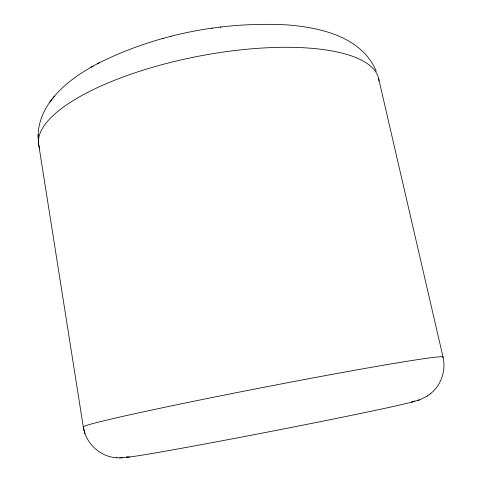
<?xml version="1.0" encoding="UTF-8"?>
<svg xmlns="http://www.w3.org/2000/svg" width="482" height="482" viewBox="0 0 482 482"><rect width="100%" height="100%" fill="white"/><g stroke="black" fill="none" stroke-linecap="round" stroke-linejoin="round"><path stroke-width="0.72" d="M38.211 137.707C37.608 123.88 43.302 110.342 51.725 99.593M52.448 98.677C63.293 84.856 77.982 74.547 93.189 66.028M49.664 102.256L54.478 96.051M430.245 393.896C441.193 385.383 446.187 370.441 443.024 356.987L378.587 78.385M411.369 402.205L420.135 399.65L427.353 395.969M427.185 396.102L430.396 393.782M97.153 63.877C155.481 34.349 222.19 21.377 287.362 24.907C320.681 27.522 362.048 36.994 376.273 71.252M90.959 67.251L99.25 62.726M418.033 400.283L419.256 399.933M162.717 38.578L163.458 38.379M170.568 36.518L171.122 36.373M220.208 27.137L220.895 27.046M211.857 28.275L212.339 28.215M119.801 457.888L122.741 457.689M121.344 457.834L129.64 456.972M38.578 143.853L83.314 426.974C85.663 443.344 100.196 456.882 116.746 457.761M116.198 457.743L120.367 457.9M83.29 426.865L84.995 433.565M38.078 134.695L38.452 142.383M413.857 401.048A146.612 2.362 -11 0 1 278.06 430.028A146.612 2.362 -11 0 1 126.519 457.147M126.495 457.026A146.612 2.362 -11 0 1 127.103 456.731M83.705 427.124A183.238 4.44 -11 0 1 262.702 387.516A183.238 4.44 -11 0 1 442.663 357.373M39.596 148.04A173.159 56.774 -11 0 1 196.337 56.659A173.159 56.774 -11 0 1 379.003 80.988"/></g></svg>
